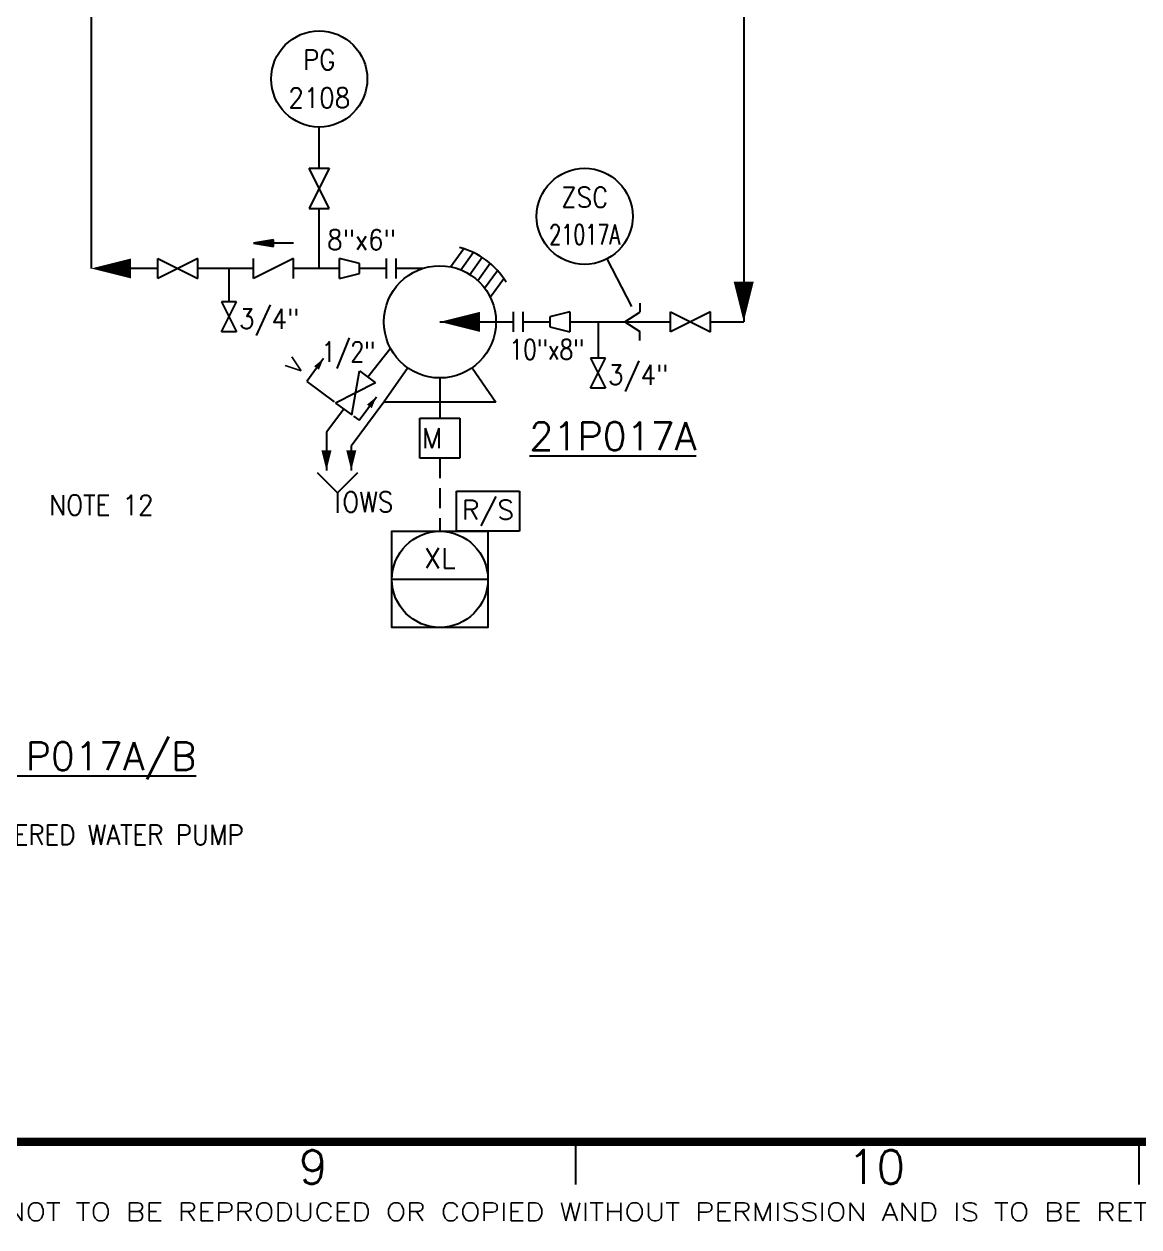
# Model space of a CAD drawing. Header units: millimetres. Extents: x 911 to 1762, y 136 to 743.
# Drawn here: x 1475.4 to 1614.6, y 135.6 to 285.8 of the extents above; entities that cross this region are included whole.
import ezdxf
from ezdxf.enums import TextEntityAlignment as Align

# ---------------------------------------------------------------- set-up
doc = ezdxf.new("R2010")
doc.units = ezdxf.units.MM
doc.header["$LTSCALE"] = 10
doc.linetypes.add('HIDDEN', pattern=[0.375, 0.25, -0.125])
doc.linetypes.add('SOLID', pattern=[0])
for name, color, linetype in [('1', 1, 'Continuous'), ('2', 2, 'Continuous'), ('3', 3, 'Continuous'), ('DIM', 7, 'Continuous'), ('SYM', 7, 'Continuous'), ('TEXT', 7, 'Continuous')]:
    doc.layers.add(name, color=color, linetype=linetype)
doc.styles.add('ROMANS', font='romans')
doc.styles.add('S3', font='SIMPLEX')
doc.styles.get("Standard").update_dxf_attribs({"font": 'simplex.shx'})

# ---------------------------------------------------------------- blocks, each defined once
blk = doc.blocks.new('RB17')
for p, q in [((-0.1, 0), (0, -0.1)), ((0, -0.1), (0.1, 0)), ((0, -0.1), (0, -0.2))]:
    blk.add_line(p, q)
blk = doc.blocks.new('W1')
at = {"layer": '2'}
blk.add_lwpolyline([(0, 0, 0, 2.5, 0), (5, 0, 2.5, 2.5, 0)], format="xyseb", dxfattribs=at)
blk = doc.blocks.new('I1')
at = {"color": 7, "extrusion": (0, 0, -1)}
for p, q in [((-1.33, 6.87), (-2.97, 9.14)), ((-3.73, 5.93), (-5.27, 8.06)), ((-2.6, 6.5), (-4.17, 8.67)), ((-5.58, 4.22), (-7.18, 6.43)), ((-4.72, 5.17), (-6.27, 7.31)), ((-6.29, 3.07), (-7.98, 5.41))]:
    blk.add_line(p, q, dxfattribs=at)
at = {"extrusion": (0, 0, -1)}
blk.add_arc((0.11, 0.08), 9.5, 30.8662, 75.7343, dxfattribs=at)
blk = doc.blocks.new('R')
at = {"color": 7}
for p, q in [((-9.93, 6), (-9.93, 11)), ((-9.93, 11), (-2.07, 11)), ((-2.07, 11), (-2.07, 6)), ((-2.07, 6), (-9.93, 6))]:
    blk.add_line(p, q, dxfattribs=at)
at = {"layer": 'TEXT', "color": 7}
blk.add_text('R/S', height=2.4, dxfattribs=at).set_placement((-6, 8.5), align=Align.MIDDLE)

msp = doc.modelspace()

# ---------------------------------------------------------------- linework, layer by layer
for p, q in [((1513.47, 267.77), (1510.97, 262.77)), ((1513.47, 262.77), (1510.97, 267.77)), ((1510.97, 267.77), (1513.47, 267.77)), ((1510.97, 262.77), (1513.47, 262.77)), ((1492.06, 254.02), (1492.06, 256.52)), ((1492.06, 256.52), (1497.06, 254.02)), ((1497.06, 256.52), (1492.06, 254.02)), ((1497.06, 254.02), (1497.06, 256.52)), ((1509.01, 256.52), (1504.01, 254.02)), ((1504.01, 254.02), (1504.01, 256.52)), ((1509.01, 254.02), (1509.01, 256.52)), ((1517.25, 255.89), (1514.75, 256.52)), ((1514.75, 254.02), (1514.75, 256.52)), ((1517.25, 254.64), (1517.25, 255.89)), ((1514.75, 254.02), (1517.25, 254.64)), ((1552.27, 250.92), (1552.27, 249.8)), ((1543.5, 249.85), (1541, 249.23)), ((1541, 249.23), (1541, 247.98)), ((1543.5, 249.85), (1543.5, 247.35)), ((1550.37, 248.6), (1552.27, 249.8)), ((1556.1, 247.35), (1556.1, 249.85)), ((1561.1, 249.85), (1556.1, 247.35)), ((1556.1, 249.85), (1561.1, 247.35)), ((1561.1, 247.35), (1561.1, 249.85)), ((1541, 247.98), (1543.5, 247.35)), ((1550.37, 248.6), (1552.27, 247.41)), ((1552.27, 246.28), (1552.27, 247.41)), ((1512.77, 244.04), (1510.65, 241.17)), ((1516.27, 236.98), (1517.24, 242.49)), ((1517.24, 242.49), (1519.25, 241)), ((1510.65, 241.17), (1514.07, 238.63)), ((1519.25, 241), (1514.26, 238.47)), ((1517.2, 236.32), (1519.37, 239.26)), ((1514.26, 238.47), (1516.27, 236.98)), ((1516.48, 236.85), (1517.2, 236.32))]:
    msp.add_line(p, q)
at = {"color": 2}
for p, q in [((1523.28, 242.86), (1520.29, 238.59)), ((1531.3, 242.86), (1534.29, 238.59)), ((1534.29, 238.59), (1520.29, 238.59))]:
    msp.add_line(p, q, dxfattribs=at)
at = {"color": 7}
for p, q in [((1527.29, 241.6), (1527.29, 236.6)), ((1524.79, 231.6), (1524.79, 236.6)), ((1524.79, 236.6), (1529.79, 236.6)), ((1529.79, 236.6), (1529.79, 231.6)), ((1529.79, 231.6), (1524.79, 231.6)), ((1533.29, 216.46), (1521.29, 216.46))]:
    msp.add_line(p, q, dxfattribs=at)
at = {"color": 7, "linetype": 'HIDDEN'}
msp.add_line((1527.29, 231.6), (1527.29, 222.46), dxfattribs=at)
at = {"color": 6, "const_width": 1.05}
msp.add_lwpolyline([(911.09, 732.17), (1756.34, 732.17), (1756.34, 146.27), (911.09, 146.27), (911.09, 732.17)], dxfattribs=at)
at = {"color": 7}
msp.add_lwpolyline([(1533.29, 222.46), (1533.29, 210.46), (1521.29, 210.46), (1521.29, 222.46)], close=True, dxfattribs=at)
for centre in [(1512.22, 278.92), (1545.37, 261.77), (1527.29, 216.46)]:
    msp.add_circle(centre, 6, dxfattribs=at)
at = {"layer": '1'}
for p, q in [((1483.73, 304.08), (1483.73, 255.27)), ((1565.23, 293.08), (1565.23, 248.6)), ((1512.22, 267.77), (1512.22, 272.92)), ((1512.22, 255.27), (1512.22, 262.77)), ((1506.51, 258.84), (1504.01, 258.42)), ((1509.01, 258.42), (1504.01, 258.42)), ((1504.01, 258.42), (1506.51, 258)), ((1506.36, 258.66), (1504.92, 258.42)), ((1504.92, 258.42), (1506.36, 258.18)), ((1506.21, 258.48), (1505.83, 258.42)), ((1505.83, 258.42), (1506.21, 258.36)), ((1506.21, 258.36), (1506.21, 258.48)), ((1506.36, 258.18), (1506.36, 258.66)), ((1506.51, 258.42), (1506.51, 258.84)), ((1506.51, 258), (1506.51, 258.42)), ((1492.06, 255.27), (1484.95, 255.27)), ((1504.01, 255.27), (1497.06, 255.27)), ((1500.96, 251.09), (1500.96, 255.27)), ((1514.75, 255.27), (1509.01, 255.27)), ((1520.56, 255.27), (1517.25, 255.27)), ((1525.15, 255.27), (1521.81, 255.27)), ((1551.27, 250.53), (1548.16, 256.45)), ((1527.29, 248.6), (1536.43, 248.6)), ((1537.68, 248.6), (1541, 248.6)), ((1543.5, 248.6), (1556.1, 248.6)), ((1547.04, 248.6), (1547.04, 244.08)), ((1561.1, 248.6), (1565.23, 248.6)), ((1513.12, 234.82), (1513.12, 230.05)), ((1516.22, 233.09), (1516.22, 230.05))]:
    msp.add_line(p, q, dxfattribs=at)
at = {"layer": '2'}
for points in [[(1512.77, 244.04, 0, 0.75, 0), (1511.88, 242.84, 0.75, 0.75, 0)], [(1519.37, 239.26, 0, 0.75, 0), (1518.48, 238.05, 0.75, 0.75, 0)]]:
    msp.add_lwpolyline(points, format="xyseb", dxfattribs=at)
at = {"layer": '2', "color": 2}
msp.add_circle((1527.29, 248.6), 7, dxfattribs=at)
at = {"layer": '3', "color": 7, "linetype": 'SOLID'}
for p, q in [((1521.12, 245.29), (1518.27, 241.72)), ((1515.27, 237.72), (1513.12, 234.82)), ((1520.29, 238.59), (1516.22, 233.09))]:
    msp.add_line(p, q, dxfattribs=at)
at = {"layer": 'DIM', "color": 7}
for p, q in [((1544.24, 146.27), (1544.24, 140.92)), ((1614.59, 146.27), (1614.59, 140.92))]:
    msp.add_line(p, q, dxfattribs=at)
at = {"layer": 'SYM'}
for p, q in [((1520.56, 256.52), (1520.56, 254.02)), ((1521.81, 254.02), (1521.81, 256.52)), ((1500.02, 247.34), (1501.9, 251.09)), ((1500.02, 251.09), (1501.9, 247.34)), ((1501.9, 251.09), (1500.02, 251.09)), ((1536.43, 249.85), (1536.43, 247.35)), ((1537.68, 247.35), (1537.68, 249.85)), ((1501.9, 247.34), (1500.02, 247.34)), ((1546.1, 240.33), (1547.97, 244.08)), ((1546.1, 244.08), (1547.97, 240.33)), ((1547.97, 244.08), (1546.1, 244.08)), ((1547.97, 240.33), (1546.1, 240.33))]:
    msp.add_line(p, q, dxfattribs=at)

# ---------------------------------------------------------------- block references
at = {"xscale": -1, "rotation": 180}
msp.add_blockref('W1', (1483.73, 255.27), dxfattribs=at)
at = {"rotation": 90}
msp.add_blockref('W1', (1565.23, 248.6), dxfattribs=at)
at = {"color": 2, "xscale": -1, "rotation": 180}
msp.add_blockref('W1', (1527.29, 248.6), dxfattribs=at)
at = {"xscale": -0.5, "yscale": 0.5, "zscale": 0.5, "rotation": 270}
for p in [(1513.12, 230.05), (1516.22, 230.05)]:
    msp.add_blockref('W1', p, dxfattribs=at)
at = {"layer": '1', "xscale": -1}
msp.add_blockref('I1', (1527.29, 248.6), dxfattribs=at)
at = {"layer": '1', "xscale": -25, "yscale": 25, "zscale": 25}
msp.add_blockref('RB17', (1514.49, 229.76), dxfattribs=at)
at = {"layer": '1'}
msp.add_blockref('R', (1539.29, 216.46), dxfattribs=at)

# ---------------------------------------------------------------- texts
at = {"color": 7}
for s, width, p in [('PG', 0.9, (1512.22, 281.31)), ('2108', 0.9, (1512.22, 276.56)), ('ZSC', 0.9, (1545.37, 264.15)), ('8"x6"', 0.9, (1517.5, 258.85)), ('21017A', 0.7, (1545.37, 259.51)), ('3/4"', 0.9, (1505.98, 248.82)), ('10"x8"', 0.8, (1540.64, 245.16)), ('3/4"', 0.9, (1552.05, 241.82)), ('OWS', 0.9, (1518.28, 226.12)), ('TEMPERED WATER PUMP', 0.9, (1484.56, 184.58))]:
    msp.add_text(s, height=2.5, dxfattribs=dict(at, width=width)).set_placement(p, align=Align.MIDDLE)
for s, width, p in [('1/2"', 0.8, (1512.52, 243.62)), ('NOTE 12', 0.9, (1478.5, 224.49))]:
    msp.add_text(s, height=2.5, dxfattribs=dict(width=width)).set_placement(p)
msp.add_text('V', height=2, rotation=53.4898).set_placement((1509.52, 241.88))
for s, p in [('M', (1526.29, 234.1)), ('XL', (1527.29, 219.1))]:
    msp.add_text(s, height=2.5, dxfattribs=at).set_placement(p, align=Align.MIDDLE)
at = {"style": 'ROMANS', "width": 1.026272}
msp.add_text("THIS DRAWING IS NOT TO BE REPRODUCED OR COPIED WITHOUT PERMISSION AND IS TO BE RETRUNED TO LG ENG'G WITH ANY COPIES (PARTIAL OR COMPLETE) ON DEMAND.", height=2.268, dxfattribs=at).set_placement((1440.87, 136.39), (1756.87, 136.39), align=Align.FIT)
at = {"layer": '2', "color": 2}
for s, p in [('%%U21P017A', (1538.46, 232.58)), ('%%U21P017A/B', (1469.55, 192.64))]:
    msp.add_text(s, height=3.5, dxfattribs=at).set_placement(p)
at = {"layer": 'DIM', "color": 2, "style": 'S3'}
for s, p in [('9', (1511.46, 143.12)), ('10', (1581.81, 143.12))]:
    msp.add_text(s, height=4.2, dxfattribs=at).set_placement(p, align=Align.MIDDLE)

doc.saveas('drawing.dxf')
